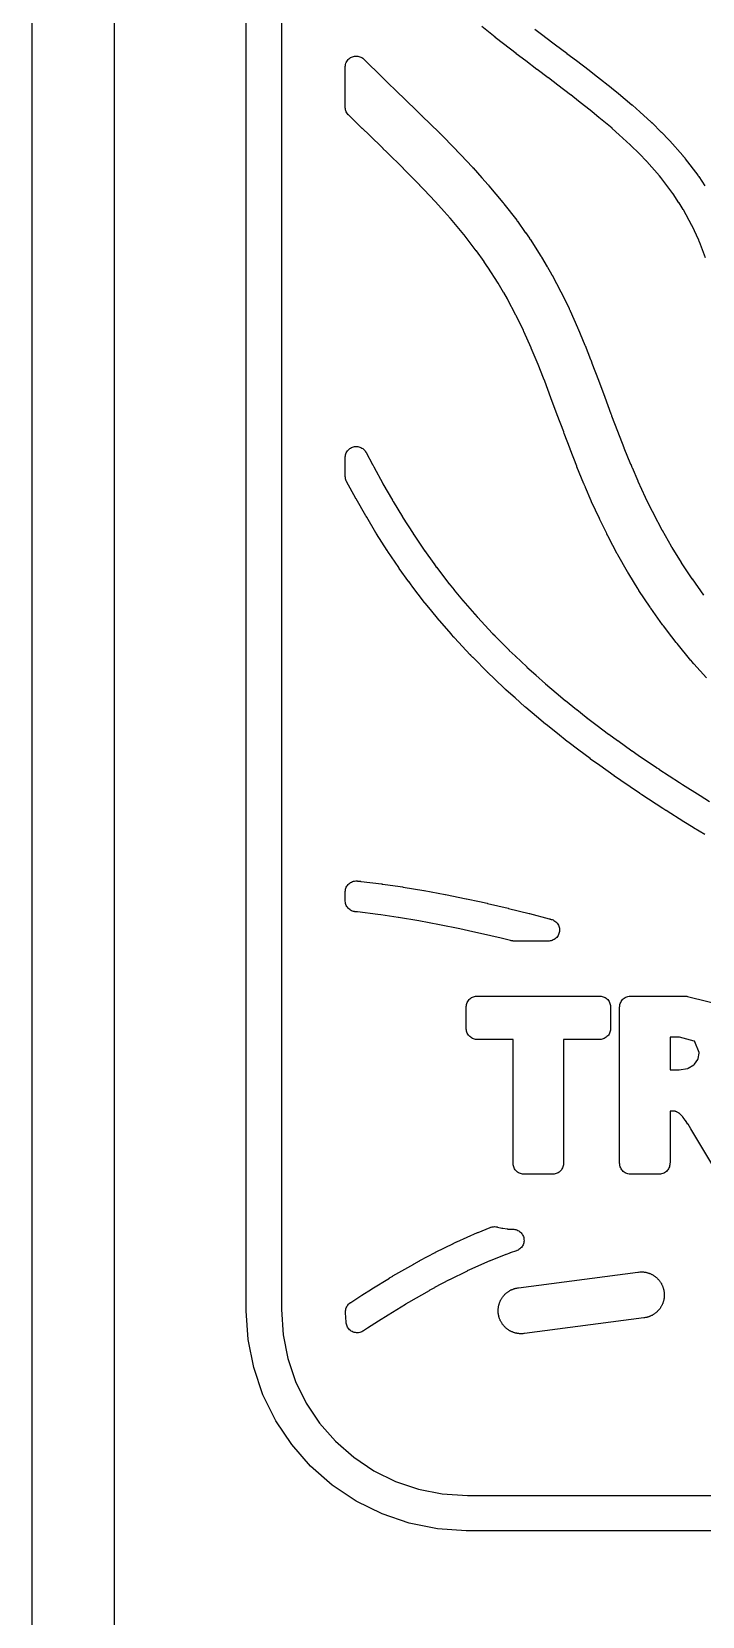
# Model space of a CAD drawing. Header units: metres. Extents: x -22.6 to 22.6, y 1.9 to 79.7.
# Drawn here: x -22.55 to -16.45, y 35.42 to 49.83 of the extents above; entities that cross this region are included whole.
import ezdxf

# ---------------------------------------------------------------- set-up
doc = ezdxf.new("R2010")
doc.units = ezdxf.units.M

msp = doc.modelspace()

# ---------------------------------------------------------------- linework, layer by layer
at = {"layer": 'MARKING'}
for points in [[(18.6, 36.2), (-18.6, 36.2), (-18.8611, 36.2171), (-19.1176, 36.2681), (-19.3654, 36.3522), (-19.6, 36.4679), (-19.8175, 36.6133), (-20.0142, 36.7858), (-20.1867, 36.9825), (-20.3321, 37.2), (-20.4478, 37.4346), (-20.5319, 37.6824), (-20.5829, 37.9389), (-20.6, 38.2), (-20.6, 54.8)], [(-20.28, 54.7895), (-20.28, 38.2105), (-20.2649, 37.9808), (-20.2221, 37.7654), (-20.1515, 37.5574), (-20.0543, 37.3603), (-19.9323, 37.1777), (-19.7875, 37.0125), (-19.6223, 36.8677), (-19.4397, 36.7457), (-19.2426, 36.6485), (-19.0346, 36.5779), (-18.8192, 36.5351), (-18.5895, 36.52), (18.5895, 36.52)], [(-16.4243, 47.7701), (-16.4799, 47.9147), (-16.4804, 47.9158), (-16.4808, 47.917), (-16.4813, 47.9181), (-16.4863, 47.9295), (-16.4867, 47.9302), (-16.5462, 48.0595), (-16.547, 48.061), (-16.5477, 48.0624), (-16.5485, 48.0639), (-16.6259, 48.2064), (-16.6267, 48.2078), (-16.6275, 48.2091), (-16.6283, 48.2105), (-16.6656, 48.2697), (-16.666, 48.2705), (-16.7189, 48.3513), (-16.7198, 48.3527), (-16.7208, 48.3541), (-16.7218, 48.3554), (-16.8303, 48.4994), (-16.8312, 48.5005), (-16.8321, 48.5017), (-16.8331, 48.5028), (-16.8429, 48.5144), (-16.8433, 48.5149), (-16.9585, 48.6466), (-16.9595, 48.6476), (-16.9604, 48.6487), (-16.9614, 48.6497), (-17.0255, 48.7149), (-17.0258, 48.7153), (-17.1061, 48.7954), (-17.1069, 48.7962), (-17.1078, 48.7971), (-17.1087, 48.7979), (-17.2089, 48.8888), (-17.2725, 48.9459), (-17.2732, 48.9465), (-17.274, 48.9471), (-17.2747, 48.9478), (-17.394, 49.0469), (-17.4554, 49.0978), (-17.4559, 49.0983), (-17.4565, 49.0987), (-17.4571, 49.0992), (-17.5795, 49.1948), (-17.5799, 49.1951), (-17.6506, 49.2509), (-17.6511, 49.2512), (-17.6515, 49.2515), (-17.6519, 49.2519), (-17.7668, 49.3384), (-17.7671, 49.3387), (-17.7677, 49.3391), (-17.7682, 49.3395), (-17.8534, 49.4049), (-17.854, 49.4054), (-17.9551, 49.4807), (-17.9556, 49.4811), (-17.9565, 49.4818), (-17.9571, 49.4822), (-18.0584, 49.5597), (-18.1447, 49.6248), (-18.1453, 49.6252), (-18.1464, 49.6261), (-18.1472, 49.6267), (-18.2617, 49.7159), (-18.3355, 49.7732), (-18.3361, 49.7737), (-18.3374, 49.7747), (-18.3383, 49.7754), (-18.4576, 49.8719)], [(-17.9759, 49.8481), (-17.8904, 49.7837), (-17.8901, 49.7835), (-17.8896, 49.7831), (-17.8892, 49.7828), (-17.7881, 49.7054), (-17.7875, 49.705), (-17.6863, 49.6297), (-17.6858, 49.6293), (-17.6848, 49.6285), (-17.6841, 49.628), (-17.5988, 49.5625), (-17.4822, 49.4746), (-17.4817, 49.4742), (-17.4813, 49.4739), (-17.4809, 49.4736), (-17.4797, 49.4727), (-17.4793, 49.4724), (-17.4789, 49.472), (-17.4784, 49.4717), (-17.4077, 49.4159), (-17.2831, 49.3186), (-17.2825, 49.3181), (-17.2819, 49.3176), (-17.2813, 49.3172), (-17.2798, 49.316), (-17.2793, 49.3155), (-17.2787, 49.315), (-17.2781, 49.3146), (-17.2152, 49.2623), (-17.0937, 49.1615), (-17.093, 49.1608), (-17.0923, 49.1602), (-17.0915, 49.1596), (-17.0896, 49.158), (-17.0889, 49.1573), (-17.0882, 49.1567), (-17.0875, 49.1561), (-17.0224, 49.0976), (-17.022, 49.0973), (-16.9181, 49.003), (-16.9172, 49.0022), (-16.9163, 49.0014), (-16.9154, 49.0006), (-16.9132, 48.9984), (-16.9123, 48.9976), (-16.9115, 48.9968), (-16.9106, 48.9959), (-16.8278, 48.9133), (-16.8275, 48.913), (-16.8269, 48.9123), (-16.8264, 48.9119), (-16.7588, 48.843), (-16.7578, 48.842), (-16.7568, 48.8409), (-16.7558, 48.8399), (-16.7533, 48.8371), (-16.7523, 48.8361), (-16.7513, 48.835), (-16.7504, 48.8339), (-16.6323, 48.6989), (-16.6319, 48.6985), (-16.6311, 48.6975), (-16.6305, 48.6969), (-16.617, 48.681), (-16.6161, 48.6799), (-16.6152, 48.6788), (-16.6143, 48.6776), (-16.6119, 48.6747), (-16.611, 48.6735), (-16.6101, 48.6724), (-16.6092, 48.6712), (-16.4954, 48.5203), (-16.4944, 48.5189), (-16.4934, 48.5176), (-16.4924, 48.5162), (-16.4899, 48.5126), (-16.4889, 48.5112), (-16.488, 48.5098), (-16.4871, 48.5084), (-16.4314, 48.4232)], [(-16.4159, 43.9508), (-16.5305, 44.0806), (-16.5499, 44.1022), (-16.5505, 44.1029), (-16.5511, 44.1036), (-16.5517, 44.1043), (-16.5556, 44.1088), (-16.5562, 44.1095), (-16.5568, 44.1102), (-16.5574, 44.111), (-16.6837, 44.2634), (-16.6843, 44.2642), (-16.685, 44.265), (-16.6856, 44.2658), (-16.6896, 44.2707), (-16.6902, 44.2715), (-16.6908, 44.2724), (-16.6915, 44.2732), (-16.73, 44.3237), (-16.8076, 44.4238), (-16.8082, 44.4247), (-16.8089, 44.4255), (-16.8095, 44.4264), (-16.8135, 44.4318), (-16.8142, 44.4327), (-16.8148, 44.4336), (-16.8154, 44.4344), (-16.9233, 44.5867), (-16.9238, 44.5874), (-16.9243, 44.5882), (-16.9249, 44.589), (-16.9283, 44.594), (-16.9287, 44.5947), (-17.0301, 44.7463), (-17.0307, 44.7472), (-17.0313, 44.7481), (-17.0318, 44.749), (-17.0354, 44.7547), (-17.036, 44.7556), (-17.0366, 44.7565), (-17.0371, 44.7574), (-17.122, 44.8971), (-17.1223, 44.8976), (-17.1284, 44.9074), (-17.1289, 44.9082), (-17.1294, 44.9089), (-17.1298, 44.9097), (-17.1327, 44.9145), (-17.1332, 44.9153), (-17.1336, 44.916), (-17.1341, 44.9168), (-17.2215, 45.0691), (-17.222, 45.0699), (-17.2225, 45.0708), (-17.2229, 45.0717), (-17.2259, 45.077), (-17.2263, 45.0778), (-17.2268, 45.0787), (-17.2272, 45.0795), (-17.307, 45.2319), (-17.3073, 45.2326), (-17.3077, 45.2333), (-17.3081, 45.2341), (-17.3104, 45.2386), (-17.3107, 45.2393), (-17.3111, 45.2401), (-17.3115, 45.2408), (-17.3218, 45.2622), (-17.3221, 45.2628), (-17.3858, 45.3908), (-17.3861, 45.3915), (-17.3865, 45.3922), (-17.3868, 45.393), (-17.389, 45.3975), (-17.3893, 45.3982), (-17.3897, 45.399), (-17.39, 45.3997), (-17.4599, 45.5524), (-17.4602, 45.553), (-17.4605, 45.5536), (-17.4608, 45.5543), (-17.4625, 45.5583), (-17.4628, 45.5589), (-17.4631, 45.5596), (-17.4634, 45.5602), (-17.5156, 45.6833), (-17.5158, 45.6839), (-17.5275, 45.7105), (-17.5277, 45.711), (-17.528, 45.7116), (-17.5282, 45.7121), (-17.5296, 45.7155), (-17.5299, 45.716), (-17.5301, 45.7166), (-17.5303, 45.7171), (-17.5933, 45.8701), (-17.5936, 45.871), (-17.5949, 45.8743), (-17.5953, 45.8753), (-17.6551, 46.0293), (-17.6554, 46.0299), (-17.6563, 46.0323), (-17.6566, 46.0331), (-17.7086, 46.1731), (-17.7088, 46.1737), (-17.7131, 46.1847), (-17.7132, 46.185), (-17.7138, 46.1866), (-17.714, 46.1871), (-17.772, 46.3415), (-17.7721, 46.3418), (-17.8296, 46.4966), (-17.887, 46.6497), (-17.8968, 46.6751), (-17.897, 46.6757), (-17.9464, 46.7993), (-17.9466, 46.8), (-18.0092, 46.95), (-18.0094, 46.9505), (-18.0096, 46.951), (-18.0098, 46.9515), (-18.0754, 47.0997), (-18.0757, 47.1002), (-18.0759, 47.1008), (-18.0762, 47.1014), (-18.079, 47.1073), (-18.0793, 47.1079), (-18.1466, 47.2455), (-18.147, 47.2462), (-18.1473, 47.2469), (-18.1477, 47.2476), (-18.2249, 47.3934), (-18.2253, 47.3942), (-18.2257, 47.3949), (-18.2261, 47.3957), (-18.2595, 47.4538), (-18.2599, 47.4544), (-18.3096, 47.5385), (-18.3101, 47.5393), (-18.3106, 47.5401), (-18.311, 47.5408), (-18.4042, 47.686), (-18.4047, 47.6868), (-18.4053, 47.6876), (-18.4058, 47.6884), (-18.438, 47.7347), (-18.4383, 47.7351), (-18.5072, 47.832), (-18.5077, 47.8327), (-18.5083, 47.8334), (-18.5088, 47.8342), (-18.6199, 47.9789), (-18.6206, 47.9797), (-18.6212, 47.9805), (-18.6219, 47.9813), (-18.7445, 48.1281), (-18.745, 48.1287), (-18.7456, 48.1293), (-18.7461, 48.1299), (-18.7998, 48.1902), (-18.878, 48.2775), (-18.8784, 48.278), (-18.8789, 48.2785), (-18.8793, 48.279), (-18.9848, 48.3906), (-19.0205, 48.4284), (-19.0209, 48.4288), (-19.0212, 48.4292), (-19.0216, 48.4295), (-19.1701, 48.5802), (-19.1709, 48.581), (-19.325, 48.7328), (-19.3255, 48.7332), (-19.3548, 48.7613), (-19.355, 48.7616), (-19.356, 48.7625), (-19.3563, 48.7628), (-19.4838, 48.8869), (-19.5438, 48.9445), (-19.5441, 48.9448), (-19.5453, 48.9459), (-19.5456, 48.9462), (-19.6444, 49.0427), (-19.6679, 49.0656), (-19.6714, 49.0691), (-19.6731, 49.0709), (-19.6795, 49.0786), (-19.6852, 49.0868), (-19.6899, 49.0956), (-19.6938, 49.1048), (-19.6968, 49.1143), (-19.6988, 49.1241), (-19.6998, 49.134), (-19.6999, 49.1365), (-19.7, 49.1415), (-19.7, 49.5019), (-19.6999, 49.5068), (-19.6998, 49.509), (-19.6988, 49.5188), (-19.6969, 49.5284), (-19.694, 49.5378), (-19.6903, 49.5468), (-19.6857, 49.5555), (-19.6802, 49.5637), (-19.674, 49.5712), (-19.6671, 49.5782), (-19.6595, 49.5844), (-19.6513, 49.5899), (-19.6427, 49.5945), (-19.6336, 49.5982), (-19.6242, 49.6011), (-19.6146, 49.603), (-19.6048, 49.604), (-19.595, 49.604), (-19.5852, 49.603), (-19.5756, 49.6011), (-19.5662, 49.5983), (-19.5572, 49.5945), (-19.5485, 49.5899), (-19.5403, 49.5844), (-19.5328, 49.5782), (-19.5311, 49.5767), (-19.5276, 49.5734), (-19.4796, 49.5255), (-19.4132, 49.4595), (-19.4128, 49.4591), (-19.3238, 49.3726), (-19.3237, 49.3724), (-19.2256, 49.2767), (-19.1656, 49.2191), (-19.1653, 49.2189), (-19.1643, 49.2179), (-19.164, 49.2176), (-19.0365, 49.0935), (-19.0063, 49.0645), (-19.0059, 49.0641), (-19.0042, 49.0625), (-19.0037, 49.062), (-18.8471, 48.9078), (-18.8466, 48.9073), (-18.8447, 48.9054), (-18.8442, 48.9048), (-18.6923, 48.7507), (-18.6919, 48.7503), (-18.6915, 48.7499), (-18.6911, 48.7496), (-18.6888, 48.7472), (-18.6885, 48.7468), (-18.6881, 48.7464), (-18.6877, 48.746), (-18.6504, 48.7065), (-18.5428, 48.5926), (-18.5424, 48.5921), (-18.5419, 48.5917), (-18.5415, 48.5912), (-18.5387, 48.5881), (-18.5383, 48.5877), (-18.5378, 48.5872), (-18.5374, 48.5867), (-18.4573, 48.4973), (-18.4571, 48.4971), (-18.4001, 48.4331), (-18.3996, 48.4325), (-18.3991, 48.4319), (-18.3986, 48.4313), (-18.3954, 48.4276), (-18.3949, 48.427), (-18.3944, 48.4264), (-18.3939, 48.4258), (-18.2662, 48.273), (-18.2656, 48.2723), (-18.2651, 48.2717), (-18.2645, 48.271), (-18.2613, 48.267), (-18.2607, 48.2663), (-18.2602, 48.2657), (-18.2597, 48.265), (-18.2582, 48.2631), (-18.258, 48.2628), (-18.2571, 48.2617), (-18.2569, 48.2614), (-18.1414, 48.1109), (-18.1409, 48.1102), (-18.1403, 48.1095), (-18.1398, 48.1088), (-18.1364, 48.1042), (-18.1359, 48.1035), (-18.1354, 48.1028), (-18.1348, 48.102), (-18.0631, 48.0012), (-18.0628, 48.0008), (-18.0618, 47.9993), (-18.0614, 47.9989), (-18.0258, 47.9477), (-18.0253, 47.9469), (-18.0247, 47.9461), (-18.0242, 47.9453), (-18.021, 47.9405), (-18.0204, 47.9397), (-18.0199, 47.9389), (-18.0194, 47.9381), (-17.9216, 47.7857), (-17.9211, 47.785), (-17.9207, 47.7842), (-17.9202, 47.7834), (-17.9172, 47.7786), (-17.9167, 47.7778), (-17.9163, 47.7771), (-17.9158, 47.7763), (-17.8634, 47.6877), (-17.8631, 47.6872), (-17.862, 47.6852), (-17.8616, 47.6846), (-17.8253, 47.6213), (-17.8248, 47.6206), (-17.8244, 47.6198), (-17.824, 47.6191), (-17.8214, 47.6144), (-17.821, 47.6136), (-17.8206, 47.6129), (-17.8202, 47.6121), (-17.7395, 47.4596), (-17.7391, 47.4589), (-17.7387, 47.4582), (-17.7384, 47.4575), (-17.7361, 47.4531), (-17.7358, 47.4524), (-17.7354, 47.4517), (-17.7351, 47.451), (-17.6657, 47.3093), (-17.6654, 47.3087), (-17.6643, 47.3065), (-17.664, 47.3058), (-17.6591, 47.2954), (-17.6588, 47.2948), (-17.6586, 47.2942), (-17.6583, 47.2937), (-17.6567, 47.2902), (-17.6564, 47.2896), (-17.6562, 47.289), (-17.6559, 47.2885), (-17.5882, 47.1353), (-17.5879, 47.1348), (-17.5877, 47.1343), (-17.5875, 47.1338), (-17.5862, 47.1308), (-17.586, 47.1303), (-17.5857, 47.1298), (-17.5855, 47.1293), (-17.5216, 46.9759), (-17.5214, 46.9753), (-17.5203, 46.9728), (-17.52, 46.972), (-17.4695, 46.8454), (-17.4693, 46.8449), (-17.4684, 46.8427), (-17.4681, 46.842), (-17.4577, 46.8149), (-17.4576, 46.8146), (-17.4571, 46.8132), (-17.4569, 46.8128), (-17.399, 46.6584), (-17.3989, 46.6581), (-17.3414, 46.5034), (-17.2841, 46.3506), (-17.2794, 46.3384), (-17.2792, 46.338), (-17.2784, 46.3359), (-17.2781, 46.3352), (-17.2262, 46.1955), (-17.2259, 46.1948), (-17.1676, 46.0447), (-17.1673, 46.0438), (-17.1059, 45.8946), (-17.1057, 45.894), (-17.1055, 45.8935), (-17.1052, 45.893), (-17.0942, 45.868), (-17.094, 45.8674), (-17.0931, 45.8654), (-17.0928, 45.8647), (-17.0411, 45.7428), (-17.0409, 45.7422), (-17.0406, 45.7415), (-17.0403, 45.7409), (-16.9733, 45.5946), (-16.973, 45.5938), (-16.9726, 45.5931), (-16.9723, 45.5924), (-16.9098, 45.4669), (-16.9096, 45.4664), (-16.9086, 45.4644), (-16.9083, 45.4638), (-16.8988, 45.444), (-16.8984, 45.4433), (-16.898, 45.4426), (-16.8977, 45.4418), (-16.8218, 45.2968), (-16.8213, 45.296), (-16.8208, 45.2951), (-16.8204, 45.2943), (-16.7372, 45.1495), (-16.7368, 45.1487), (-16.7363, 45.1479), (-16.7358, 45.1472), (-16.7314, 45.1401), (-16.7312, 45.1397), (-16.7301, 45.138), (-16.7298, 45.1374), (-16.6466, 45.0005), (-16.646, 44.9996), (-16.6454, 44.9987), (-16.6449, 44.9978), (-16.5483, 44.8533), (-16.5479, 44.8527), (-16.5475, 44.8522), (-16.5471, 44.8516), (-16.4429, 44.7043)], [(-16.4305, 42.5278), (-16.5328, 42.5888), (-16.5333, 42.5891), (-16.5337, 42.5893), (-16.5342, 42.5896), (-16.5353, 42.5903), (-16.5357, 42.5906), (-16.5361, 42.5908), (-16.5366, 42.5911), (-16.6223, 42.6446), (-16.7829, 42.745), (-16.7833, 42.7453), (-16.7838, 42.7456), (-16.7843, 42.7459), (-16.7856, 42.7467), (-16.786, 42.747), (-16.7865, 42.7473), (-16.787, 42.7476), (-16.8137, 42.7652), (-17.0023, 42.8883), (-17.0216, 42.9008), (-17.0221, 42.9011), (-17.0226, 42.9015), (-17.0232, 42.9018), (-17.0246, 42.9027), (-17.0251, 42.9031), (-17.0256, 42.9035), (-17.0261, 42.9038), (-17.194, 43.0185), (-17.251, 43.0572), (-17.2515, 43.0576), (-17.2521, 43.058), (-17.2527, 43.0583), (-17.2542, 43.0594), (-17.2547, 43.0598), (-17.2553, 43.0602), (-17.2559, 43.0606), (-17.3858, 43.1542), (-17.4692, 43.2137), (-17.4698, 43.2141), (-17.4704, 43.2146), (-17.471, 43.215), (-17.4726, 43.2162), (-17.4732, 43.2167), (-17.4738, 43.2171), (-17.4744, 43.2176), (-17.5777, 43.2961), (-17.6765, 43.3703), (-17.6772, 43.3708), (-17.6778, 43.3713), (-17.6785, 43.3718), (-17.6802, 43.3732), (-17.6808, 43.3737), (-17.6814, 43.3742), (-17.6821, 43.3747), (-17.7696, 43.4451), (-17.8733, 43.5272), (-17.874, 43.5277), (-17.8746, 43.5283), (-17.8753, 43.5288), (-17.8771, 43.5303), (-17.8778, 43.5308), (-17.8785, 43.5314), (-17.8791, 43.532), (-17.9615, 43.6021), (-18.0597, 43.6841), (-18.0604, 43.6847), (-18.0611, 43.6853), (-18.0618, 43.686), (-18.0637, 43.6876), (-18.0644, 43.6882), (-18.0651, 43.6888), (-18.0658, 43.6894), (-18.154, 43.769), (-18.1544, 43.7693), (-18.2358, 43.8412), (-18.2365, 43.8419), (-18.2373, 43.8426), (-18.238, 43.8432), (-18.2399, 43.845), (-18.2406, 43.8457), (-18.2414, 43.8464), (-18.2421, 43.8471), (-18.346, 43.9465), (-18.3465, 43.9469), (-18.4017, 43.9985), (-18.4024, 43.9992), (-18.4032, 44), (-18.4039, 44.0007), (-18.4059, 44.0026), (-18.4066, 44.0033), (-18.4074, 44.0041), (-18.4081, 44.0048), (-18.5381, 44.1368), (-18.5385, 44.1373), (-18.5575, 44.156), (-18.5582, 44.1567), (-18.5589, 44.1575), (-18.5596, 44.1582), (-18.5614, 44.1601), (-18.5621, 44.1608), (-18.5628, 44.1615), (-18.5635, 44.1623), (-18.7056, 44.3147), (-18.7063, 44.3155), (-18.707, 44.3163), (-18.7077, 44.317), (-18.7095, 44.3191), (-18.7102, 44.3198), (-18.7109, 44.3206), (-18.7116, 44.3214), (-18.7336, 44.3471), (-18.7341, 44.3477), (-18.844, 44.4721), (-18.8447, 44.4729), (-18.8455, 44.4738), (-18.8462, 44.4746), (-18.8481, 44.4769), (-18.8488, 44.4777), (-18.8495, 44.4786), (-18.8503, 44.4795), (-18.9254, 44.5727), (-18.9259, 44.5734), (-18.9731, 44.6299), (-18.9737, 44.6308), (-18.9744, 44.6316), (-18.9751, 44.6324), (-18.9768, 44.6346), (-18.9774, 44.6354), (-18.9781, 44.6362), (-18.9788, 44.6371), (-19.095, 44.7894), (-19.0956, 44.7902), (-19.0961, 44.7909), (-19.0967, 44.7917), (-19.0982, 44.7937), (-19.0988, 44.7945), (-19.0993, 44.7953), (-19.0999, 44.7961), (-19.1201, 44.8248), (-19.1206, 44.8255), (-19.2088, 44.9464), (-19.2094, 44.9473), (-19.21, 44.9481), (-19.2106, 44.949), (-19.2123, 44.9513), (-19.2129, 44.9522), (-19.2135, 44.9531), (-19.2141, 44.954), (-19.3113, 45.1003), (-19.3118, 45.101), (-19.3142, 45.1045), (-19.3146, 45.1051), (-19.3151, 45.1057), (-19.3155, 45.1064), (-19.3166, 45.1081), (-19.3171, 45.1088), (-19.3175, 45.1094), (-19.318, 45.1101), (-19.4162, 45.2626), (-19.4167, 45.2634), (-19.4172, 45.2642), (-19.4177, 45.265), (-19.419, 45.2672), (-19.4195, 45.268), (-19.42, 45.2688), (-19.4205, 45.2696), (-19.5045, 45.4117), (-19.5049, 45.4124), (-19.5097, 45.4203), (-19.51, 45.4208), (-19.5104, 45.4213), (-19.5107, 45.4219), (-19.5116, 45.4233), (-19.5119, 45.4239), (-19.5122, 45.4244), (-19.5125, 45.425), (-19.6012, 45.5779), (-19.6015, 45.5785), (-19.6019, 45.5792), (-19.6023, 45.5798), (-19.6032, 45.5816), (-19.6036, 45.5822), (-19.604, 45.5829), (-19.6043, 45.5836), (-19.6869, 45.7366), (-19.6873, 45.7372), (-19.6874, 45.7374), (-19.69, 45.7426), (-19.6908, 45.7444), (-19.6944, 45.7533), (-19.6971, 45.7625), (-19.6989, 45.7718), (-19.6998, 45.7813), (-19.6999, 45.7837), (-19.7, 45.7885), (-19.7, 45.9531), (-19.6999, 45.958), (-19.6998, 45.9601), (-19.6988, 45.9699), (-19.6969, 45.9795), (-19.6941, 45.9888), (-19.6903, 45.9979), (-19.6857, 46.0066), (-19.6803, 46.0147), (-19.674, 46.0223), (-19.6671, 46.0292), (-19.6595, 46.0355), (-19.6514, 46.0409), (-19.6428, 46.0455), (-19.6337, 46.0493), (-19.6243, 46.0522), (-19.6147, 46.0541), (-19.605, 46.0551), (-19.5952, 46.0551), (-19.5854, 46.0541), (-19.5758, 46.0522), (-19.5664, 46.0494), (-19.5573, 46.0457), (-19.5487, 46.0411), (-19.5405, 46.0357), (-19.5329, 46.0295), (-19.526, 46.0225), (-19.5197, 46.015), (-19.5143, 46.0068), (-19.5132, 46.0051), (-19.5108, 46.0008), (-19.4511, 45.89), (-19.4508, 45.8894), (-19.4501, 45.8881), (-19.4497, 45.8873), (-19.4407, 45.8699), (-19.4403, 45.8691), (-19.3589, 45.7184), (-19.3586, 45.7178), (-19.3582, 45.7171), (-19.3578, 45.7164), (-19.2712, 45.5669), (-19.2709, 45.5664), (-19.2705, 45.5658), (-19.2702, 45.5653), (-19.2661, 45.5585), (-19.2657, 45.5579), (-19.2649, 45.5566), (-19.2644, 45.5557), (-19.1808, 45.4144), (-19.1804, 45.4136), (-19.1798, 45.4128), (-19.1793, 45.412), (-19.0838, 45.2636), (-19.0833, 45.2629), (-19.0829, 45.2623), (-19.0824, 45.2616), (-19.081, 45.2596), (-19.0806, 45.259), (-19.0798, 45.2577), (-19.0792, 45.2568), (-18.9826, 45.1116), (-18.982, 45.1107), (-18.9814, 45.1098), (-18.9807, 45.1089), (-18.894, 44.99), (-18.8936, 44.9895), (-18.8927, 44.9882), (-18.8922, 44.9874), (-18.8725, 44.9594), (-18.8719, 44.9587), (-18.8713, 44.9579), (-18.8708, 44.9571), (-18.758, 44.8093), (-18.7573, 44.8085), (-18.7567, 44.8077), (-18.756, 44.8068), (-18.7105, 44.7522), (-18.71, 44.7517), (-18.7091, 44.7505), (-18.7085, 44.7498), (-18.6342, 44.6577), (-18.6335, 44.6568), (-18.6328, 44.6559), (-18.6321, 44.6551), (-18.524, 44.5327), (-18.5236, 44.5323), (-18.5227, 44.5312), (-18.5221, 44.5306), (-18.5009, 44.5058), (-18.5002, 44.505), (-18.4995, 44.5043), (-18.4988, 44.5035), (-18.3606, 44.3552), (-18.3599, 44.3545), (-18.3592, 44.3538), (-18.3585, 44.3531), (-18.3413, 44.336), (-18.3409, 44.3356), (-18.3401, 44.3348), (-18.3395, 44.3342), (-18.2106, 44.2033), (-18.2099, 44.2026), (-18.2091, 44.2018), (-18.2084, 44.2011), (-18.155, 44.1513), (-18.1547, 44.1509), (-18.1539, 44.1502), (-18.1534, 44.1497), (-18.0505, 44.0513), (-18.0498, 44.0506), (-18.0491, 44.0499), (-18.0483, 44.0493), (-17.9688, 43.979), (-17.9684, 43.9787), (-17.9677, 43.9781), (-17.9673, 43.9777), (-17.8802, 43.8991), (-17.8795, 43.8985), (-17.8788, 43.8979), (-17.8781, 43.8973), (-17.7825, 43.8174), (-17.7822, 43.8172), (-17.7816, 43.8166), (-17.7812, 43.8163), (-17.6995, 43.7468), (-17.6989, 43.7462), (-17.6982, 43.7457), (-17.6975, 43.7451), (-17.5962, 43.6649), (-17.596, 43.6647), (-17.5954, 43.6643), (-17.5951, 43.664), (-17.5084, 43.5943), (-17.5078, 43.5938), (-17.5071, 43.5933), (-17.5065, 43.5928), (-17.4101, 43.5204), (-17.4096, 43.5201), (-17.3066, 43.4417), (-17.306, 43.4413), (-17.3054, 43.4408), (-17.3048, 43.4404), (-17.2236, 43.3825), (-17.2233, 43.3822), (-17.0938, 43.2889), (-17.0932, 43.2885), (-17.0927, 43.2881), (-17.0921, 43.2877), (-17.0371, 43.2504), (-17.0369, 43.2502), (-16.8697, 43.136), (-16.8691, 43.1357), (-16.8686, 43.1353), (-16.8681, 43.135), (-16.8507, 43.1237), (-16.8504, 43.1235), (-16.6609, 42.9998), (-16.6607, 42.9997), (-16.6345, 42.9825), (-16.6341, 42.9822), (-16.6336, 42.9819), (-16.6331, 42.9816), (-16.474, 42.8821), (-16.3895, 42.8293)], [(-16.3395, 39.4905), (-16.5592, 39.8539), (-16.5838, 39.8939), (-16.5843, 39.8947), (-16.5848, 39.8954), (-16.5853, 39.8962), (-16.6064, 39.9278), (-16.6072, 39.929), (-16.608, 39.9301), (-16.6089, 39.9312), (-16.6271, 39.9554), (-16.6285, 39.9572), (-16.63, 39.959), (-16.6315, 39.9608), (-16.6467, 39.9774), (-16.6487, 39.9795), (-16.6507, 39.9815), (-16.6528, 39.9834), (-16.6657, 39.9947), (-16.6668, 39.9956), (-16.6697, 39.9977), (-16.6709, 39.9985), (-16.6813, 40.0049), (-16.6828, 40.0057), (-16.6867, 40.0076), (-16.6883, 40.0082), (-16.6957, 40.0108), (-16.6975, 40.0114), (-16.7022, 40.0125), (-16.7042, 40.0127), (-16.7159, 40.014), (-16.7185, 40.0142), (-16.7212, 40.0144), (-16.7239, 40.0144), (-16.744, 40.0144), (-16.7456, 40.0144), (-16.7475, 40.0142), (-16.7476, 40.0123), (-16.7477, 40.0107), (-16.7477, 39.5425), (-16.7478, 39.5375), (-16.7479, 39.5352), (-16.7489, 39.5254), (-16.7508, 39.5158), (-16.7536, 39.5064), (-16.7574, 39.4974), (-16.762, 39.4887), (-16.7675, 39.4805), (-16.7737, 39.473), (-16.7806, 39.466), (-16.7882, 39.4598), (-16.7964, 39.4543), (-16.805, 39.4497), (-16.8141, 39.446), (-16.8235, 39.4431), (-16.8331, 39.4412), (-16.8429, 39.4402), (-16.8452, 39.4401), (-16.8501, 39.44), (-17.103, 39.44), (-17.1079, 39.4401), (-17.1102, 39.4402), (-17.12, 39.4412), (-17.1296, 39.4431), (-17.139, 39.446), (-17.1481, 39.4497), (-17.1567, 39.4543), (-17.1649, 39.4598), (-17.1725, 39.466), (-17.1794, 39.473), (-17.1857, 39.4805), (-17.1911, 39.4887), (-17.1957, 39.4974), (-17.1995, 39.5064), (-17.2023, 39.5158), (-17.2042, 39.5254), (-17.2052, 39.5352), (-17.2053, 39.5375), (-17.2054, 39.5425), (-17.2054, 40.9575), (-17.2053, 40.9625), (-17.2052, 40.9648), (-17.2042, 40.9746), (-17.2023, 40.9842), (-17.1995, 40.9936), (-17.1957, 41.0026), (-17.1911, 41.0113), (-17.1857, 41.0195), (-17.1794, 41.027), (-17.1725, 41.034), (-17.1649, 41.0402), (-17.1567, 41.0457), (-17.1481, 41.0503), (-17.139, 41.054), (-17.1296, 41.0569), (-17.12, 41.0588), (-17.1102, 41.0598), (-17.1079, 41.0599), (-17.103, 41.06), (-16.6178, 41.06), (-16.6117, 41.0598), (-16.6087, 41.0596), (-16.5966, 41.0581), (-16.5936, 41.0576), (-16.5876, 41.0563), (-16.2072, 40.9616)]]:
    msp.add_lwpolyline(points, dxfattribs=at)
for points in [[(-19.6047, 42.1059), (-19.5948, 42.1058), (-19.5925, 42.1057), (-19.5876, 42.1054), (-19.561, 42.1027), (-19.5604, 42.1026), (-19.5599, 42.1026), (-19.5593, 42.1025), (-19.5578, 42.1024), (-19.5572, 42.1023), (-19.5567, 42.1022), (-19.5561, 42.1022), (-19.3689, 42.0791), (-19.3682, 42.079), (-19.3675, 42.0789), (-19.3668, 42.0789), (-19.3651, 42.0786), (-19.3644, 42.0785), (-19.3637, 42.0784), (-19.363, 42.0783), (-19.3374, 42.0744), (-19.1766, 42.0512), (-19.1761, 42.0511), (-19.1755, 42.051), (-19.175, 42.051), (-19.1736, 42.0508), (-19.1731, 42.0507), (-19.1726, 42.0506), (-19.1721, 42.0505), (-18.9846, 42.0193), (-18.9838, 42.0192), (-18.9822, 42.0189), (-18.9811, 42.0187), (-18.7928, 41.9838), (-18.7921, 41.9837), (-18.7906, 41.9834), (-18.7896, 41.9832), (-18.6014, 41.9449), (-18.6007, 41.9448), (-18.599, 41.9444), (-18.5979, 41.9442), (-18.4808, 41.918), (-18.4106, 41.9029), (-18.4101, 41.9028), (-18.4096, 41.9027), (-18.4091, 41.9026), (-18.4078, 41.9023), (-18.4073, 41.9022), (-18.4068, 41.9021), (-18.4064, 41.902), (-18.2185, 41.8575), (-18.218, 41.8574), (-18.2169, 41.8571), (-18.2162, 41.857), (-18.0276, 41.8098), (-18.0272, 41.8097), (-18.0262, 41.8094), (-18.0255, 41.8093), (-17.8459, 41.7621), (-17.8382, 41.7602), (-17.8375, 41.76), (-17.8355, 41.7594), (-17.8348, 41.7593), (-17.8344, 41.7592), (-17.8339, 41.759), (-17.8267, 41.757), (-17.822, 41.7556), (-17.8203, 41.755), (-17.8111, 41.7515), (-17.8022, 41.747), (-17.7939, 41.7417), (-17.7861, 41.7356), (-17.7789, 41.7287), (-17.7725, 41.7212), (-17.7669, 41.7131), (-17.762, 41.7044), (-17.7581, 41.6953), (-17.7551, 41.6859), (-17.753, 41.6762), (-17.7519, 41.6664), (-17.7518, 41.6565), (-17.7526, 41.6466), (-17.7544, 41.6369), (-17.7572, 41.6274), (-17.7609, 41.6182), (-17.7655, 41.6094), (-17.7709, 41.6012), (-17.7771, 41.5935), (-17.7841, 41.5864), (-17.7917, 41.5801), (-17.7999, 41.5746), (-17.8086, 41.5699), (-17.8177, 41.566), (-17.8272, 41.5631), (-17.8369, 41.5612), (-17.8467, 41.5602), (-17.8486, 41.5601), (-17.8535, 41.56), (-18.1674, 41.56), (-18.1736, 41.5602), (-18.1766, 41.5604), (-18.1888, 41.5619), (-18.1917, 41.5624), (-18.1977, 41.5637), (-18.2828, 41.585), (-18.2834, 41.5851), (-18.4694, 41.6292), (-18.4699, 41.6293), (-18.4704, 41.6294), (-18.4709, 41.6295), (-18.5391, 41.6442), (-18.5395, 41.6443), (-18.5401, 41.6444), (-18.5405, 41.6445), (-18.6568, 41.6704), (-18.6578, 41.6706), (-18.8436, 41.7084), (-18.8444, 41.7086), (-19.0301, 41.743), (-19.0311, 41.7432), (-19.2165, 41.774), (-19.2171, 41.7741), (-19.2176, 41.7742), (-19.2181, 41.7743), (-19.3766, 41.7972), (-19.3772, 41.7973), (-19.4029, 41.8012), (-19.4036, 41.8013), (-19.4043, 41.8014), (-19.405, 41.8014), (-19.5887, 41.8241), (-19.5893, 41.8241), (-19.5898, 41.8242), (-19.5904, 41.8242), (-19.6075, 41.8259), (-19.6124, 41.8266), (-19.6147, 41.8269), (-19.6243, 41.8288), (-19.6337, 41.8317), (-19.6427, 41.8354), (-19.6514, 41.8401), (-19.6595, 41.8455), (-19.6671, 41.8518), (-19.674, 41.8587), (-19.6802, 41.8663), (-19.6857, 41.8744), (-19.6903, 41.8831), (-19.694, 41.8921), (-19.6969, 41.9015), (-19.6988, 41.9111), (-19.6998, 41.9209), (-19.6999, 41.9232), (-19.7, 41.9281), (-19.7, 42.0036), (-19.6999, 42.0085), (-19.6998, 42.0109), (-19.6988, 42.0207), (-19.6969, 42.0303), (-19.694, 42.0397), (-19.6903, 42.0488), (-19.6856, 42.0574), (-19.6802, 42.0656), (-19.6739, 42.0732), (-19.667, 42.0801), (-19.6594, 42.0863), (-19.6512, 42.0918), (-19.6426, 42.0964), (-19.6335, 42.1002), (-19.6241, 42.103), (-19.6144, 42.1049)], [(-18.5999, 40.7624), (-18.6, 40.7673), (-18.6, 40.9575), (-18.5999, 40.9625), (-18.5998, 40.9648), (-18.5988, 40.9746), (-18.5969, 40.9842), (-18.594, 40.9936), (-18.5903, 41.0026), (-18.5857, 41.0113), (-18.5802, 41.0195), (-18.574, 41.027), (-18.567, 41.034), (-18.5595, 41.0402), (-18.5513, 41.0457), (-18.5426, 41.0503), (-18.5336, 41.054), (-18.5242, 41.0569), (-18.5146, 41.0588), (-18.5048, 41.0598), (-18.5025, 41.0599), (-18.4975, 41.06), (-17.3901, 41.06), (-17.3852, 41.0599), (-17.3828, 41.0598), (-17.3731, 41.0588), (-17.3634, 41.0569), (-17.3541, 41.054), (-17.345, 41.0503), (-17.3363, 41.0457), (-17.3282, 41.0402), (-17.3206, 41.034), (-17.3137, 41.027), (-17.3074, 41.0195), (-17.302, 41.0113), (-17.2973, 41.0026), (-17.2936, 40.9936), (-17.2907, 40.9842), (-17.2888, 40.9746), (-17.2879, 40.9648), (-17.2878, 40.9625), (-17.2876, 40.9575), (-17.2876, 40.7673), (-17.2878, 40.7624), (-17.2879, 40.76), (-17.2888, 40.7503), (-17.2907, 40.7407), (-17.2936, 40.7313), (-17.2973, 40.7222), (-17.302, 40.7135), (-17.3074, 40.7054), (-17.3137, 40.6978), (-17.3206, 40.6909), (-17.3282, 40.6846), (-17.3363, 40.6792), (-17.345, 40.6746), (-17.3541, 40.6708), (-17.3634, 40.668), (-17.3731, 40.666), (-17.3828, 40.6651), (-17.3852, 40.665), (-17.3901, 40.6648), (-17.7118, 40.6648), (-17.7133, 40.6648), (-17.7152, 40.6646), (-17.7154, 40.6627), (-17.7154, 40.6612), (-17.7154, 39.5425), (-17.7156, 39.5375), (-17.7157, 39.5352), (-17.7166, 39.5254), (-17.7186, 39.5158), (-17.7214, 39.5064), (-17.7252, 39.4974), (-17.7298, 39.4887), (-17.7352, 39.4805), (-17.7415, 39.473), (-17.7484, 39.466), (-17.756, 39.4598), (-17.7641, 39.4543), (-17.7728, 39.4497), (-17.7819, 39.446), (-17.7913, 39.4431), (-17.8009, 39.4412), (-17.8106, 39.4402), (-17.813, 39.4401), (-17.8179, 39.44), (-18.0717, 39.44), (-18.0767, 39.4401), (-18.079, 39.4402), (-18.0888, 39.4412), (-18.0984, 39.4431), (-18.1078, 39.446), (-18.1168, 39.4497), (-18.1255, 39.4543), (-18.1337, 39.4598), (-18.1412, 39.466), (-18.1482, 39.473), (-18.1544, 39.4805), (-18.1599, 39.4887), (-18.1645, 39.4974), (-18.1682, 39.5064), (-18.1711, 39.5158), (-18.173, 39.5254), (-18.174, 39.5352), (-18.1741, 39.5375), (-18.1742, 39.5425), (-18.1742, 40.6612), (-18.1742, 40.6627), (-18.1744, 40.6646), (-18.1763, 40.6648), (-18.1779, 40.6648), (-18.4975, 40.6648), (-18.5025, 40.665), (-18.5048, 40.6651), (-18.5146, 40.666), (-18.5242, 40.668), (-18.5336, 40.6708), (-18.5426, 40.6746), (-18.5513, 40.6792), (-18.5595, 40.6846), (-18.567, 40.6909), (-18.574, 40.6978), (-18.5802, 40.7054), (-18.5857, 40.7135), (-18.5903, 40.7222), (-18.594, 40.7313), (-18.5969, 40.7407), (-18.5988, 40.7503), (-18.5998, 40.76)], [(-16.5274, 40.4388), (-16.5264, 40.4402), (-16.4952, 40.4845), (-16.4942, 40.486), (-16.4932, 40.4879), (-16.4925, 40.4899), (-16.4922, 40.4916), (-16.4826, 40.541), (-16.4824, 40.5426), (-16.4822, 40.5445), (-16.4827, 40.5464), (-16.4833, 40.5478), (-16.5218, 40.6444), (-16.5225, 40.6459), (-16.5234, 40.6478), (-16.5254, 40.6485), (-16.5269, 40.649), (-16.66, 40.686), (-16.6614, 40.6864), (-16.6633, 40.6867), (-16.6651, 40.6869), (-16.6666, 40.6869), (-16.744, 40.6869), (-16.7456, 40.6869), (-16.7475, 40.6867), (-16.7476, 40.6848), (-16.7477, 40.6832), (-16.7477, 40.3932), (-16.7476, 40.3916), (-16.7475, 40.3897), (-16.7456, 40.3895), (-16.744, 40.3895), (-16.6692, 40.3895), (-16.6678, 40.3895), (-16.6645, 40.3898), (-16.6632, 40.39), (-16.5882, 40.402), (-16.5867, 40.4023), (-16.5847, 40.4028), (-16.5829, 40.4037), (-16.5815, 40.4045), (-16.5319, 40.4351), (-16.5305, 40.436), (-16.5288, 40.4373)], [(-19.5488, 38.3408), (-19.5482, 38.3412), (-19.4598, 38.3968), (-19.4595, 38.397), (-19.4588, 38.3974), (-19.4583, 38.3977), (-19.2984, 38.4962), (-19.2979, 38.4965), (-19.2967, 38.4972), (-19.296, 38.4977), (-19.268, 38.5143), (-19.2675, 38.5146), (-19.2664, 38.5153), (-19.2657, 38.5157), (-19.0773, 38.6243), (-19.0767, 38.6247), (-19.0753, 38.6255), (-19.0744, 38.626), (-19.0236, 38.6541), (-19.0229, 38.6545), (-19.0214, 38.6553), (-19.0204, 38.6559), (-18.8838, 38.7281), (-18.8833, 38.7284), (-18.8827, 38.7286), (-18.8822, 38.7289), (-18.8808, 38.7297), (-18.8802, 38.7299), (-18.8797, 38.7302), (-18.8791, 38.7305), (-18.7158, 38.8118), (-18.7153, 38.812), (-18.7149, 38.8122), (-18.7144, 38.8125), (-18.7132, 38.813), (-18.7127, 38.8133), (-18.7123, 38.8135), (-18.7118, 38.8137), (-18.6891, 38.8244), (-18.6885, 38.8247), (-18.6879, 38.825), (-18.6873, 38.8253), (-18.6858, 38.826), (-18.6852, 38.8262), (-18.6846, 38.8265), (-18.684, 38.8268), (-18.4969, 38.9092), (-18.4961, 38.9095), (-18.4954, 38.9098), (-18.4946, 38.9102), (-18.4926, 38.911), (-18.4918, 38.9113), (-18.491, 38.9117), (-18.4903, 38.912), (-18.381, 38.9558), (-18.3761, 38.9576), (-18.3736, 38.9584), (-18.3636, 38.9613), (-18.3533, 38.9631), (-18.3429, 38.9638), (-18.3324, 38.9634), (-18.3221, 38.9619), (-18.3196, 38.9614), (-18.3145, 38.9603), (-18.2753, 38.9505), (-18.2729, 38.95), (-18.2705, 38.9495), (-18.2681, 38.9491), (-18.2269, 38.9429), (-18.2244, 38.9426), (-18.222, 38.9424), (-18.2195, 38.9422), (-18.176, 38.9401), (-18.1742, 38.94), (-18.1742, 38.94), (-18.1711, 38.9399), (-18.1684, 38.9397), (-18.1588, 38.9386), (-18.1494, 38.9367), (-18.1402, 38.9338), (-18.1313, 38.93), (-18.1228, 38.9254), (-18.1148, 38.92), (-18.1074, 38.9139), (-18.1006, 38.907), (-18.0944, 38.8996), (-18.0891, 38.8916), (-18.0845, 38.8831), (-18.0807, 38.8742), (-18.0779, 38.865), (-18.0759, 38.8555), (-18.0749, 38.8459), (-18.0747, 38.8363), (-18.0756, 38.8267), (-18.0773, 38.8172), (-18.08, 38.8079), (-18.0835, 38.7989), (-18.0879, 38.7903), (-18.093, 38.7822), (-18.099, 38.7746), (-18.1056, 38.7676), (-18.1129, 38.7613), (-18.1208, 38.7557), (-18.1292, 38.7509), (-18.138, 38.7469), (-18.1397, 38.7462), (-18.1443, 38.7445), (-18.2019, 38.725), (-18.2026, 38.7247), (-18.2034, 38.7244), (-18.2042, 38.7241), (-18.2383, 38.7113), (-18.2388, 38.7111), (-18.2393, 38.7109), (-18.2398, 38.7107), (-18.3839, 38.653), (-18.3847, 38.6526), (-18.3854, 38.6523), (-18.3862, 38.652), (-18.5694, 38.5713), (-18.57, 38.571), (-18.5706, 38.5707), (-18.5712, 38.5705), (-18.5909, 38.5611), (-18.5914, 38.5609), (-18.5919, 38.5607), (-18.5923, 38.5605), (-18.7528, 38.4806), (-18.7534, 38.4803), (-18.7539, 38.48), (-18.7545, 38.4797), (-18.8877, 38.4093), (-18.8885, 38.4089), (-18.9371, 38.382), (-18.9379, 38.3815), (-19.1245, 38.2739), (-19.1251, 38.2736), (-19.1513, 38.2579), (-19.1519, 38.2576), (-19.3102, 38.1601), (-19.3981, 38.1048), (-19.3986, 38.1045), (-19.4976, 38.0406), (-19.5346, 38.0165), (-19.5388, 38.0139), (-19.5408, 38.0128), (-19.5496, 38.0082), (-19.5588, 38.0046), (-19.5684, 38.0018), (-19.5781, 38.0001), (-19.588, 37.9993), (-19.5979, 37.9994), (-19.6077, 38.0006), (-19.6174, 38.0027), (-19.6268, 38.0058), (-19.6359, 38.0098), (-19.6445, 38.0147), (-19.6526, 38.0204), (-19.6602, 38.0268), (-19.667, 38.034), (-19.6731, 38.0419), (-19.6783, 38.0502), (-19.6827, 38.0591), (-19.6863, 38.0684), (-19.6888, 38.0779), (-19.6905, 38.0877), (-19.6907, 38.09), (-19.6912, 38.0949), (-19.6969, 38.1816), (-19.6971, 38.1864), (-19.6971, 38.1888), (-19.6968, 38.1984), (-19.6956, 38.2079), (-19.6935, 38.2173), (-19.6904, 38.2265), (-19.6865, 38.2353), (-19.6818, 38.2437), (-19.6763, 38.2515), (-19.6701, 38.2589), (-19.6632, 38.2656), (-19.6556, 38.2716), (-19.6538, 38.2729), (-19.6495, 38.2758), (-19.5501, 38.34), (-19.5497, 38.3403)], [(-16.8056, 38.3929), (-16.8045, 38.3881), (-16.8035, 38.3833), (-16.8024, 38.3775), (-16.8017, 38.3727), (-16.801, 38.3678), (-16.8005, 38.363), (-16.8, 38.3571), (-16.7998, 38.3522), (-16.7996, 38.3473), (-16.7996, 38.3424), (-16.7997, 38.3365), (-16.7999, 38.3316), (-16.8002, 38.3267), (-16.8006, 38.3218), (-16.8013, 38.316), (-16.802, 38.3111), (-16.8028, 38.3063), (-16.8037, 38.3015), (-16.805, 38.2957), (-16.8061, 38.291), (-16.8074, 38.2862), (-16.8088, 38.2815), (-16.8106, 38.2759), (-16.8122, 38.2713), (-16.8139, 38.2667), (-16.8158, 38.2622), (-16.8181, 38.2568), (-16.8202, 38.2523), (-16.8223, 38.2479), (-16.8246, 38.2436), (-16.8275, 38.2384), (-16.83, 38.2342), (-16.8326, 38.2301), (-16.8353, 38.226), (-16.8386, 38.2211), (-16.8415, 38.2172), (-16.8445, 38.2133), (-16.8476, 38.2095), (-16.8514, 38.205), (-16.8546, 38.2013), (-16.858, 38.1977), (-16.8614, 38.1942), (-16.8657, 38.1902), (-16.8693, 38.1868), (-16.873, 38.1836), (-16.8767, 38.1805), (-16.8813, 38.1768), (-16.8853, 38.1739), (-16.8892, 38.171), (-16.8933, 38.1682), (-16.8982, 38.1651), (-16.9024, 38.1625), (-16.9067, 38.1601), (-16.911, 38.1577), (-16.9162, 38.155), (-16.9206, 38.1529), (-16.9251, 38.1509), (-16.9296, 38.149), (-16.9351, 38.1468), (-16.9397, 38.1451), (-16.9443, 38.1435), (-16.949, 38.1421), (-16.9547, 38.1405), (-16.9594, 38.1393), (-16.9642, 38.1381), (-16.969, 38.1371), (-16.9784, 38.1354), (-16.9808, 38.135), (-16.9833, 38.1347), (-16.9857, 38.1343), (-18.069, 37.9923), (-18.0715, 37.992), (-18.0739, 37.9917), (-18.0764, 37.9915), (-18.0859, 37.9907), (-18.0908, 37.9904), (-18.0957, 37.9903), (-18.1006, 37.9902), (-18.1065, 37.9903), (-18.1114, 37.9905), (-18.1163, 37.9909), (-18.1212, 37.9913), (-18.127, 37.992), (-18.1319, 37.9927), (-18.1367, 37.9935), (-18.1415, 37.9944), (-18.1473, 37.9956), (-18.152, 37.9968), (-18.1568, 37.9981), (-18.1615, 37.9994), (-18.1671, 38.0012), (-18.1717, 38.0029), (-18.1763, 38.0046), (-18.1808, 38.0064), (-18.1862, 38.0088), (-18.1907, 38.0108), (-18.1951, 38.013), (-18.1994, 38.0153), (-18.2046, 38.0181), (-18.2088, 38.0206), (-18.2129, 38.0232), (-18.217, 38.0259), (-18.2219, 38.0293), (-18.2258, 38.0322), (-18.2297, 38.0351), (-18.2335, 38.0382), (-18.238, 38.042), (-18.2417, 38.0453), (-18.2453, 38.0487), (-18.2488, 38.0521), (-18.2528, 38.0563), (-18.2562, 38.0599), (-18.2594, 38.0636), (-18.2625, 38.0674), (-18.2662, 38.072), (-18.2691, 38.0759), (-18.272, 38.0799), (-18.2748, 38.084), (-18.2779, 38.0889), (-18.2805, 38.0931), (-18.2829, 38.0973), (-18.2853, 38.1017), (-18.288, 38.1069), (-18.2901, 38.1113), (-18.2921, 38.1158), (-18.294, 38.1203), (-18.2962, 38.1258), (-18.2979, 38.1304), (-18.2994, 38.135), (-18.3009, 38.1397), (-18.3025, 38.1453), (-18.3037, 38.1501), (-18.3049, 38.1549), (-18.3059, 38.1597), (-18.3069, 38.1655), (-18.3077, 38.1703), (-18.3083, 38.1752), (-18.3088, 38.18), (-18.3093, 38.1859), (-18.3096, 38.1908), (-18.3097, 38.1957), (-18.3098, 38.2006), (-18.3097, 38.2065), (-18.3095, 38.2114), (-18.3091, 38.2163), (-18.3087, 38.2212), (-18.308, 38.227), (-18.3073, 38.2319), (-18.3065, 38.2367), (-18.3056, 38.2415), (-18.3044, 38.2473), (-18.3032, 38.252), (-18.3019, 38.2568), (-18.3006, 38.2615), (-18.2988, 38.2671), (-18.2971, 38.2717), (-18.2954, 38.2763), (-18.2936, 38.2808), (-18.2912, 38.2862), (-18.2892, 38.2907), (-18.287, 38.2951), (-18.2847, 38.2994), (-18.2819, 38.3046), (-18.2794, 38.3088), (-18.2768, 38.3129), (-18.2741, 38.317), (-18.2707, 38.3219), (-18.2678, 38.3258), (-18.2649, 38.3297), (-18.2618, 38.3335), (-18.258, 38.338), (-18.2547, 38.3417), (-18.2513, 38.3453), (-18.2479, 38.3488), (-18.2437, 38.3528), (-18.2401, 38.3562), (-18.2364, 38.3594), (-18.2326, 38.3625), (-18.228, 38.3662), (-18.2241, 38.3691), (-18.2201, 38.372), (-18.216, 38.3748), (-18.2111, 38.3779), (-18.2069, 38.3805), (-18.2027, 38.3829), (-18.1983, 38.3853), (-18.1931, 38.388), (-18.1887, 38.3901), (-18.1842, 38.3921), (-18.1797, 38.394), (-18.1742, 38.3962), (-18.1696, 38.3979), (-18.165, 38.3994), (-18.1603, 38.4009), (-18.1547, 38.4025), (-18.1499, 38.4037), (-18.1451, 38.4049), (-18.1403, 38.4059), (-18.1309, 38.4076), (-18.1285, 38.408), (-18.1261, 38.4083), (-18.1236, 38.4087), (-17.0403, 38.5507), (-17.0378, 38.551), (-17.0354, 38.5513), (-17.033, 38.5515), (-17.0234, 38.5523), (-17.0185, 38.5526), (-17.0136, 38.5527), (-17.0087, 38.5528), (-17.0029, 38.5527), (-16.998, 38.5525), (-16.9931, 38.5521), (-16.9882, 38.5517), (-16.9823, 38.551), (-16.9775, 38.5503), (-16.9726, 38.5495), (-16.9678, 38.5486), (-16.9621, 38.5474), (-16.9573, 38.5462), (-16.9526, 38.5449), (-16.9479, 38.5436), (-16.9423, 38.5418), (-16.9376, 38.5401), (-16.933, 38.5384), (-16.9285, 38.5366), (-16.9231, 38.5342), (-16.9187, 38.5322), (-16.9143, 38.53), (-16.9099, 38.5277), (-16.9048, 38.5249), (-16.9006, 38.5224), (-16.8964, 38.5198), (-16.8923, 38.5171), (-16.8875, 38.5137), (-16.8835, 38.5108), (-16.8796, 38.5079), (-16.8758, 38.5048), (-16.8713, 38.501), (-16.8677, 38.4977), (-16.8641, 38.4943), (-16.8606, 38.4909), (-16.8565, 38.4867), (-16.8532, 38.4831), (-16.8499, 38.4794), (-16.8468, 38.4756), (-16.8431, 38.471), (-16.8402, 38.4671), (-16.8373, 38.4631), (-16.8346, 38.459), (-16.8314, 38.4541), (-16.8288, 38.4499), (-16.8264, 38.4457), (-16.8241, 38.4413), (-16.8214, 38.4361), (-16.8192, 38.4317), (-16.8172, 38.4272), (-16.8153, 38.4227), (-16.8131, 38.4172), (-16.8115, 38.4126), (-16.8099, 38.408), (-16.8084, 38.4033), (-16.8068, 38.3977)]]:
    msp.add_lwpolyline(points, close=True, dxfattribs=at)
at = {"layer": 'OUTLINE'}
msp.add_lwpolyline([(-22.55, 1.9), (22.55, 1.9), (22.55, 79.7), (-22.55, 79.7)], close=True, dxfattribs=at)
at = {"layer": 'VISIBLE_REF'}
msp.add_lwpolyline([(-21.8, 9), (21.8, 9), (21.8, 71.6), (-21.8, 71.6)], close=True, dxfattribs=at)

doc.saveas('drawing.dxf')
